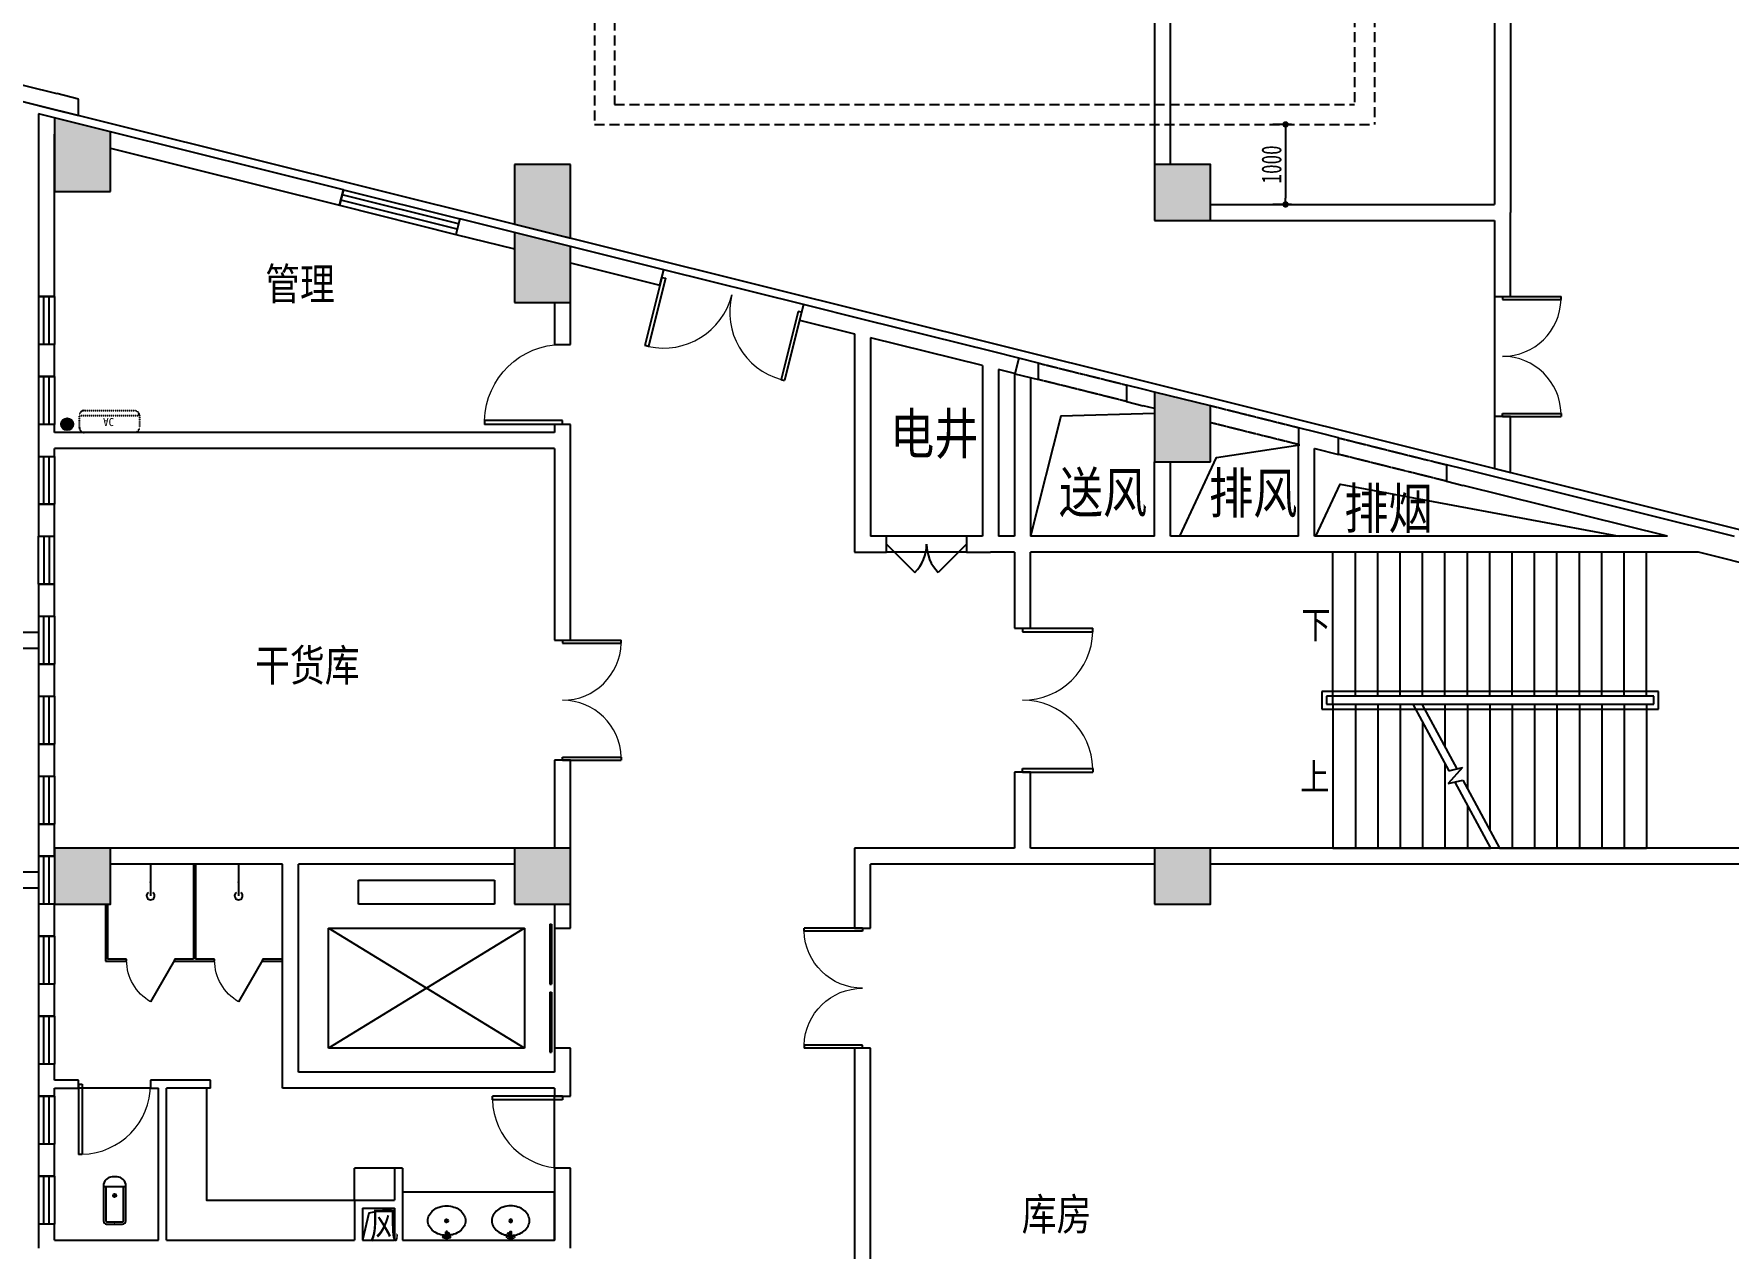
# Model space of a CAD drawing. Header units: inches. Extents: x -584 to 1446124, y -108140 to 99637.
# Drawn here: x 1113864 to 1135043, y -63846 to -48664 of the extents above; entities that cross this region are included whole.
import ezdxf

# ---------------------------------------------------------------- set-up
doc = ezdxf.new("R2010")
doc.units = ezdxf.units.IN
doc.header["$MEASUREMENT"] = 0
doc.linetypes.add('DASH', pattern=[0.35, 0.25, -0.1])
doc.linetypes.add('HIDDEN', pattern=[0.375, 0.25, -0.125])
for name, color, linetype in [('0-空调出屋面', 41, 'Continuous'), ('COLUMN', 6, 'Continuous'), ('DIM_SYMB', 3, 'Continuous'), ('EVTR', 2, 'Continuous'), ('LATRINE', 6, 'Continuous'), ('LVTRY', 6, 'Continuous'), ('PUB_HATCH', 8, 'Continuous'), ('PUB_TEXT', 151, 'Continuous'), ('ROOM_NAME', 7, 'Continuous'), ('STAIR', 6, 'Continuous'), ('WALL', 7, 'Continuous'), ('WINDOW', 3, 'Continuous'), ('供排水', 4, 'Continuous'), ('电位', 1, 'Continuous'), ('空调', 205, 'Continuous')]:
    doc.layers.add(name, color=color, linetype=linetype)
doc.styles.add('_TCH_DIM', font='stylu.ttf')
doc.styles.add('HZ-1', font='MingLiU.ttf', dxfattribs={"width": 0.8})
doc.styles.get("Standard").update_dxf_attribs({"font": '', "width": 0.7, "height": 250})
doc.styles.add('宋体', font='', dxfattribs={"width": 0.8})
doc.styles.get('Standard').set_extended_font_data('NSimSun')
doc.styles.get('宋体').set_extended_font_data('NSimSun')
doc.dimstyles.new('电路', dxfattribs={"dimscale": 80, "dimtxt": 2.5, "dimasz": 1, "dimexe": 2, "dimexo": 1, "dimtad": 1, "dimdec": 0, "dimtxsty": 'Standard', "dimblk": 'DOT', "dimcen": 1, "dimclrd": 6, "dimclre": 6, "dimclrt": 6, "dimadec": 0, "dimazin": 0, "dimtfac": 1, "dimtdec": 0, "dimtmove": 0, "dimatfit": 3, "dimfxl": 0, "dimarcsym": 0})

# ---------------------------------------------------------------- blocks, each defined once
blk = doc.blocks.new('fgjhgjghkgk')
at = {"layer": '空调', "linetype": 'DASH', "ltscale": 0.3}
for p, q in [((124108, 467971), (124108, 468601)), ((124168, 468661), (124320, 468661)), ((124320, 468661), (124320, 467911)), ((124380, 468601), (124380, 467971)), ((124320, 467911), (124168, 467911))]:
    blk.add_line(p, q, dxfattribs=at)
for centre, start, end in [((124168, 468601), 90, 180), ((124320, 468601), 0, 90), ((124168, 467971), 180, 270), ((124320, 467971), 270, 0)]:
    blk.add_arc(centre, 60, start, end, dxfattribs=at)
at = {"layer": '空调', "linetype": 'DASH', "ltscale": 0.3, "style": 'HZ-1', "text_generation_flag": 4}
blk.add_text('AC', height=100, rotation=270, dxfattribs=at).set_placement((124287, 468364))
blk = doc.blocks.new('_FZH')
at = {"layer": 'WALL'}
blk.add_lwpolyline([(-0.5, -0.5), (0.5, -0.5), (0.5, 0.5), (-0.5, 0.5)], close=True, dxfattribs=at)
blk.add_solid([(-0.5, -0.5), (0.5, -0.5), (-0.5, 0.5), (0.5, 0.5)], dxfattribs=at)
blk = doc.blocks.new('$DorLib2D$00000002')
for p, q in [((-0.5, 0), (-0.5, 0.4875)), ((-0.475, 0.4875), (-0.5, 0.4875)), ((-0.475, 0), (-0.475, 0.4875)), ((0.475, 0), (0.475, 0.4875)), ((0.475, 0.4875), (0.5, 0.4875)), ((0.5, 0), (0.5, 0.4875)), ((-0.5, 0), (-0.475, 0)), ((0.5, 0), (0.475, 0))]:
    blk.add_line(p, q)
at = {"lineweight": 13}
for centre, start, end in [((-0.4875, 0), 0, 88.53072), ((0.4875, 0), 91.46928, 180)]:
    blk.add_arc(centre, 0.4875, start, end, dxfattribs=at)
blk = doc.blocks.new('$TCHSYS$WIN2D')
for p, q in [((-0.5, 0.5), (0.5, 0.5)), ((-0.5, 0.5), (-0.5, -0.5)), ((0.5, 0.5), (0.5, -0.5)), ((0.5, 0.167), (-0.5, 0.167)), ((0.5, -0.167), (-0.5, -0.167)), ((-0.5, -0.5), (0.5, -0.5))]:
    blk.add_line(p, q)
blk = doc.blocks.new('$DorLib2D$00000116')
at = {"color": 0}
for p, q in [((-0.5, 0), (-0.146, 0.354)), ((0.5, 0), (0.146, 0.354))]:
    blk.add_line(p, q, dxfattribs=at)
for centre, start, end in [((-0.5, 0), 0, 45), ((0.5, 0), 135, 180)]:
    blk.add_arc(centre, 0.5, start, end, dxfattribs=at)
blk = doc.blocks.new('$DORLIB2D$00000127')
at = {"color": 0}
for points in [[(-0.533, 0.795), (-0.533, 0.69)], [(-0.033, 0.795), (-0.533, 0.795)], [(-0.033, 0.795), (-0.033, 0.69)], [(0.533, 0.795), (0.033, 0.795)], [(0.033, 0.795), (0.033, 0.69)], [(0.533, 0.795), (0.533, 0.69)], [(-0.033, 0.69), (-0.533, 0.69)], [(0.533, 0.69), (0.033, 0.69)], [(0.5, 0.5), (-0.5, 0.5)]]:
    blk.add_lwpolyline(points, dxfattribs=at)
blk = doc.blocks.new('$DorLib2D$00000001')
for p, q in [((0.45, 0.975), (0.5, 0.975)), ((0.45, 0), (0.45, 0.975)), ((0.5, 0), (0.5, 0.975)), ((0.5, 0), (0.45, 0))]:
    blk.add_line(p, q)
at = {"lineweight": 13}
blk.add_arc((0.475, 0), 0.975, 91.4693, 180, dxfattribs=at)
blk = doc.blocks.new('$lvtry$00000194')
at = {"color": 0}
for p, q in [((-17, -27), (-17, -17)), ((17, -27), (17, -17))]:
    blk.add_line(p, q, dxfattribs=at)
blk.add_lwpolyline([(14, -39, -0.067374), (92, -53, -0.088152), (166, -93, -0.105269), (218, -155, -0.121685), (235, -224, -0.121685), (218, -292, -0.105269), (166, -355, -0.088152), (92, -394, -0.078966), (0, -409, -0.078966), (-92, -394, -0.088152), (-166, -355, -0.105269), (-218, -292, -0.121685), (-235, -224, -0.121685), (-218, -155, -0.105269), (-166, -93, -0.088152), (-92, -53, -0.059935), (-23, -40, -0.059935)], format="xyb", dxfattribs=at)
for centre, radius in [((0, -221), 20), ((0, -27), 16.7), ((0, -221), 15)]:
    blk.add_circle(centre, radius, dxfattribs=at)
for centre, radius, start, end in [((0, -17), 16.7, 0, 180), ((-40, -17), 10.1, 106.6096, 258.1648), ((-64, 250), 259, 274.7069, 282.3732), ((-75, -197), 173, 71.36, 79.1873), ((-29, -63), 6.77, 155.344, 308.3224), ((-171, 35), 166, 324.8411, 338.1337), ((-171, 35), 170, 324.8411, 331.3523), ((-29, -63), 3.37, 155.344, 308.3224), ((100, -178), 170, 132.3141, 138.8253), ((100, -178), 166, 125.5327, 138.8253), ((-12, -42), 10.6, 201.8924, 261.774), ((-381, -99), 372, 2.3982, 6.7627), ((0, -80), 9.9, 201.7837, 338.2163), ((64, 250), 259, 257.6268, 265.2931), ((381, -99), 372, 170.1008, 177.6018), ((75, -197), 173, 100.8127, 110.4191), ((40, -17), 10.1, 281.8352, 73.3904)]:
    blk.add_arc(centre, radius, start, end, dxfattribs=at)
for p in [(0, -27), (0, -221)]:
    blk.add_point(p, dxfattribs=at)
blk = doc.blocks.new('$lvtry$00000168')
at = {"color": 0}
blk.add_line((0, 0), (0, -395), dxfattribs=at)
blk.add_arc((0, -395), 50, 121.0332, 58.9668, dxfattribs=at)
for p in [(0, 0), (0, -223)]:
    blk.add_point(p, dxfattribs=at)
blk = doc.blocks.new('$TCHSYS$APDOOR2D')
blk.add_line((0.5, 0), (0, 0.866))
at = {"lineweight": 13}
blk.add_arc((0.5, 0), 1, 120, 180, dxfattribs=at)
blk = doc.blocks.new('$lvtry$00000200')
at = {"color": 0}
for p, q in [((-110, -40, 0), (-110, -470, 0)), ((100, -30, 0), (-100, -30, 0)), ((110, -470, 0), (110, -40, 0))]:
    blk.add_line(p, q, dxfattribs=at)
at = {"color": 0, "elevation": 0}
blk.add_lwpolyline([(100, 0), (-100, 0, 0.414214), (-140, -40), (-140, -480, 0.414214), (-30, -590), (30, -590, 0.414214), (140, -480), (140, -40, 0.414214)], format="xyb", close=True, dxfattribs=at)
blk.add_lwpolyline([(140, -470), (-140, -470)], dxfattribs=at)
at = {"color": 0}
blk.add_circle((0, -359, 0), 20, dxfattribs=at)
for centre, start, end in [((-100, -40, 0), 90, 180), ((100, -40, 0), 0, 90)]:
    blk.add_arc(centre, 10, start, end, dxfattribs=at)
for p in [(0, 0), (0, -359, 0)]:
    blk.add_point(p, dxfattribs=at)
blk = doc.blocks.new('_DOT')
at = {"color": 0, "linetype": 'ByBlock'}
blk.add_line((-0.5, 0), (-1, 0), dxfattribs=at)
at = {"color": 0, "linetype": 'ByBlock', "const_width": 0.5}
blk.add_lwpolyline([(-0.25, 0, 1), (0.25, 0, 1)], format="xyb", close=True, dxfattribs=at)
blk = doc.blocks.new('*D722')
at = {"layer": 'Defpoints', "color": 0, "transparency": 16777216}
for p in [(1129665, -49796), (1129511, -50796), (1129665, -50796)]:
    blk.add_point(p, dxfattribs=at)
at = {"layer": '电位', "color": 6, "lineweight": -2, "transparency": 16777216}
for p, q in [((1129585, -49796), (1129351, -49796)), ((1129511, -49876), (1129511, -50716)), ((1129585, -50796), (1129351, -50796))]:
    blk.add_line(p, q, dxfattribs=at)
at = {"layer": '电位', "color": 6, "lineweight": -2, "transparency": 16777216, "xscale": 80, "yscale": 80, "zscale": 80}
for p, rotation in [((1129511, -49796), 90), ((1129511, -50796), 270)]:
    blk.add_blockref('_DOT', p, dxfattribs=dict(at, rotation=rotation))
at = {"layer": '电位', "color": 6, "transparency": 16777216, "insert": (1129336, -50296), "char_height": 250, "attachment_point": 5, "rotation": 90}
blk.add_mtext('1000', dxfattribs=at)

msp = doc.modelspace()

# ---------------------------------------------------------------- hatches: boundary and pattern name
at = {"layer": '0-空调出屋面'}
h = msp.add_hatch(dxfattribs=at)
h.set_pattern_fill('ANSI31', color=256, scale=10, style=0)
h.set_pattern_definition([(315, (1114215.6, -53479.078), (-11.2253, -11.2253), [])])
h.paths.add_polyline_path([(1114215.6, -53544.1, -1), (1114345.6, -53544.1, -1)])
at = {"layer": 'PUB_HATCH'}
for points in [[(1114123.9, -50635.6), (1114823.9, -50635.6), (1114823.9, -49888), (1114123.9, -49713.5)], [(1120573.9, -50296.4), (1119873.9, -50296.4), (1119873.9, -51044), (1120573.9, -51218.6)], [(1119874.2, -52021.6), (1120574.2, -52021.6), (1120574.2, -51321.7), (1119874.2, -51147.2)], [(1127873.9, -54016.3), (1128573.9, -54016.3), (1128573.9, -53316.3), (1127873.9, -53141.7)]]:
    msp.add_hatch(color=256, dxfattribs=at).paths.add_polyline_path(points)

# ---------------------------------------------------------------- linework, layer by layer
for points in [[(1127873.9, -53410.2), (1126700.2, -53445.6), (1126323.9, -54946)], [(1128191.2, -54946), (1128648.6, -53959.9), (1129689.5, -53800.5)], [(1129889.5, -54946), (1130192.2, -54293.5), (1133680.7, -54946)], [(1118373.9, -63346), (1118052.4, -63409.3), (1117973.9, -63746)]]:
    msp.add_lwpolyline(points)
at = {"layer": '0-空调出屋面'}
for radius in [75, 65]:
    msp.add_circle((1114280.6, -53544.1), radius, dxfattribs=at)
at = {"layer": 'COLUMN'}
for p, q in [((1114423.9, -49479.1), (1114150.6, -49411)), ((1114423.9, -49685.2), (1114423.9, -49479.1)), ((1114102.2, -49605), (1114423.9, -49685.2)), ((1114823.9, -49888), (1114123.9, -49713.5)), ((1114123.9, -49713.5), (1114123.9, -50635.6)), ((1114823.9, -50635.6), (1114823.9, -49888)), ((1120573.9, -50296.4), (1119873.9, -50296.4)), ((1119873.9, -50296.4), (1119873.9, -51044)), ((1120573.9, -51218.6), (1120573.9, -50296.4)), ((1114123.9, -50635.6), (1114823.9, -50635.6)), ((1119873.9, -51044), (1120573.9, -51218.6)), ((1120574.2, -51321.7), (1119874.2, -51147.2)), ((1119874.2, -51147.2), (1119874.2, -52021.6)), ((1120574.2, -52021.6), (1120574.2, -51321.7)), ((1119874.2, -52021.6), (1120574.2, -52021.6)), ((1126176.5, -52718.5), (1126128.2, -52912.6)), ((1126423.9, -52780.2), (1126176.5, -52718.5)), ((1126128.2, -52912.6), (1126423.9, -52986.3)), ((1126423.9, -52986.3), (1126423.9, -52780.2)), ((1127744.8, -53109.5), (1127523.9, -53054.5)), ((1127523.9, -53054.5), (1127523.9, -53260.6)), ((1128573.9, -53316.3), (1127873.9, -53141.7)), ((1127873.9, -53141.7), (1127873.9, -54016.3)), ((1127523.9, -53260.6), (1127732.7, -53312.7)), ((1128573.9, -54016.3), (1128573.9, -53316.3)), ((1129894.8, -53645.6), (1129673.9, -53590.5)), ((1129673.9, -53590.5), (1129673.9, -53796.6)), ((1130173.9, -53715.2), (1129926.5, -53653.5)), ((1130173.9, -53921.3), (1130173.9, -53715.2)), ((1129873.9, -53846.5), (1129882.7, -53848.7)), ((1129878.2, -53847.6), (1130173.9, -53921.3)), ((1132123.9, -53863.9), (1132123.9, -54098.3)), ((1132323.9, -54149.8), (1132323.9, -53863.9)), ((1127873.9, -54016.3), (1128573.9, -54016.3)), ((1131744.8, -54106.9), (1131523.9, -54051.8)), ((1131523.9, -54051.8), (1131523.9, -54257.9)), ((1132123.9, -54098.3), (1132323.9, -54149.8)), ((1131523.9, -54257.9), (1131732.7, -54310))]:
    msp.add_line(p, q, dxfattribs=at)
at = {"layer": 'COLUMN', "linetype": 'DASH'}
for p, q in [((1126423.9, -52780.2), (1127523.9, -53054.5)), ((1127523.9, -53260.6), (1126423.9, -52986.3)), ((1129673.9, -53590.5), (1128573.9, -53316.3)), ((1129673.9, -53799.5), (1128573.9, -53525.3)), ((1130173.9, -53715.2), (1131523.9, -54051.8)), ((1131523.9, -54257.9), (1130173.9, -53921.3))]:
    msp.add_line(p, q, dxfattribs=at)
at = {"layer": 'DIM_SYMB'}
for points in [[(1129963.9, -56046, 0, 0, 0), (1134923.9, -56046, 0, 0, 0), (1134923.9, -57946, 0, 0, 0), (1132083.9, -57946, 80, 0, 0), (1131783.9, -57946, 0, 0, 0)], [(1129963.9, -57946, 0, 0, 0), (1131203.9, -57946, 80, 0, 0), (1131503.9, -57946, 0, 0, 0)]]:
    msp.add_lwpolyline(points, format="xyseb", dxfattribs=at)
at = {"layer": 'EVTR'}
for p, q in [((1117923.9, -59546), (1117923.9, -59246)), ((1117923.9, -59246), (1119623.9, -59246)), ((1119623.9, -59246), (1119623.9, -59546)), ((1119623.9, -59546), (1117923.9, -59546)), ((1117548.9, -61346), (1117548.9, -59846)), ((1117548.9, -59846), (1119998.9, -59846)), ((1119998.9, -59846), (1117548.9, -61346)), ((1119998.9, -61346), (1117548.9, -59846)), ((1119998.9, -59846), (1119998.9, -61346)), ((1119998.9, -61346), (1117548.9, -61346))]:
    msp.add_line(p, q, dxfattribs=at)
at = {"layer": 'LATRINE'}
for p, q in [((1115861.4, -59046), (1115861.4, -60233.5)), ((1115886.4, -59046), (1115861.4, -59046)), ((1115886.4, -59046), (1115886.4, -60233.5)), ((1114761.4, -59546), (1114761.4, -60258.5)), ((1114786.4, -59546), (1114786.4, -60233.5)), ((1114761.4, -60258.5), (1115023.9, -60258.5)), ((1115023.9, -60233.5), (1114786.4, -60233.5)), ((1115023.9, -60258.5), (1115023.9, -60233.5)), ((1115861.4, -60233.5), (1115623.9, -60233.5)), ((1115623.9, -60233.5), (1115623.9, -60258.5)), ((1115623.9, -60258.5), (1115873.9, -60258.5)), ((1115873.9, -60258.5), (1116123.9, -60258.5)), ((1116123.9, -60233.5), (1115886.4, -60233.5)), ((1116123.9, -60258.5), (1116123.9, -60233.5)), ((1116973.9, -60233.5), (1116723.9, -60233.5)), ((1116723.9, -60233.5), (1116723.9, -60258.5)), ((1116723.9, -60258.5), (1116973.9, -60258.5)), ((1116973.9, -60258.5), (1116973.9, -60233.5))]:
    msp.add_line(p, q, dxfattribs=at)
at = {"layer": 'LVTRY'}
msp.add_line((1118373.9, -62846), (1117873.9, -62846), dxfattribs=at)
msp.add_lwpolyline([(1116023.9, -61846), (1116023.9, -63246), (1117873.9, -63246), (1117873.9, -62846)], dxfattribs=at)
msp.add_lwpolyline([(1118473.9, -63746), (1120373.9, -63746), (1120373.9, -63146), (1118473.9, -63146)], close=True, dxfattribs=at)
at = {"layer": 'STAIR', "color": 8, "ltscale": 3}
msp.add_line((1111923.9, -49061.9), (1136223.9, -55120.6), dxfattribs=at)
at = {"layer": 'STAIR'}
for p, q in [((1134023.9, -55146), (1130103.9, -55146)), ((1130103.9, -56946), (1130103.9, -55146)), ((1130383.9, -56946), (1130383.9, -55146)), ((1130663.9, -56946), (1130663.9, -55146)), ((1130943.9, -56946), (1130943.9, -55146)), ((1131223.9, -56946), (1131223.9, -55146)), ((1131503.9, -56946), (1131503.9, -55146)), ((1131783.9, -56946), (1131783.9, -55146)), ((1132063.9, -56946), (1132063.9, -55146)), ((1132343.9, -56946), (1132343.9, -55146)), ((1132623.9, -56946), (1132623.9, -55146)), ((1132903.9, -56946), (1132903.9, -55146)), ((1133183.9, -56946), (1133183.9, -55146)), ((1133463.9, -56946), (1133463.9, -55146)), ((1133743.9, -56946), (1133743.9, -55146)), ((1134023.9, -56946), (1134023.9, -55146)), ((1129963.9, -56886), (1129963.9, -57106)), ((1134173.9, -56886), (1129963.9, -56886)), ((1130023.9, -56946), (1130023.9, -57046)), ((1134113.9, -56946), (1130023.9, -56946)), ((1130103.9, -57046), (1130103.9, -56946)), ((1134023.9, -56946), (1130103.9, -56946)), ((1134113.9, -57046), (1134113.9, -56946)), ((1134173.9, -57106), (1134173.9, -56886)), ((1129963.9, -57106), (1134173.9, -57106)), ((1130023.9, -57046), (1134113.9, -57046)), ((1130103.9, -57046), (1131102.1, -57046)), ((1130103.9, -57046), (1130103.9, -58846)), ((1130383.9, -57046), (1130383.9, -58846)), ((1130663.9, -57046), (1130663.9, -58846)), ((1130943.9, -57046), (1130943.9, -58846)), ((1131102.1, -57046), (1131550.9, -57878.9)), ((1131215.7, -57046), (1134023.9, -57046)), ((1131215.7, -57046), (1131651.6, -57855)), ((1131223.9, -57046), (1131223.9, -57061.2)), ((1131503.9, -57046), (1131503.9, -57580.8)), ((1131783.9, -57046), (1131783.9, -58100.4)), ((1132063.9, -57046), (1132063.9, -58620)), ((1132343.9, -57046), (1132343.9, -58846)), ((1132623.9, -57046), (1132623.9, -58846)), ((1132903.9, -57046), (1132903.9, -58846)), ((1133183.9, -57046), (1133183.9, -58846)), ((1133463.9, -57046), (1133463.9, -58846)), ((1133743.9, -57046), (1133743.9, -58846)), ((1134023.9, -57046), (1134023.9, -58846)), ((1131223.9, -57272), (1131223.9, -58846)), ((1131503.9, -57791.6), (1131503.9, -58846)), ((1131724.5, -57837.8), (1131545.6, -58038.6)), ((1131545.6, -58038.6), (1131727.4, -57995.6)), ((1131550.9, -57878.9), (1131724.5, -57837.8)), ((1131626.6, -58019.5), (1132072, -58846)), ((1131727.4, -57995.6), (1132185.6, -58846)), ((1131783.9, -58311.2), (1131783.9, -58846)), ((1130103.9, -58846), (1132072, -58846)), ((1132063.9, -58830.8), (1132063.9, -58846)), ((1132185.6, -58846), (1134023.9, -58846))]:
    msp.add_line(p, q, dxfattribs=at)
msp.add_lwpolyline([(1112923.9, -56146), (1113923.9, -56146), (1113923.9, -59346), (1112923.9, -59346)], close=True, dxfattribs=at)
msp.add_lwpolyline([(1113923.9, -59146), (1113123.9, -59146), (1113123.9, -56346), (1113923.9, -56346)], dxfattribs=at)
at = {"layer": 'WALL'}
for p, q in [((1132123.9, -42496), (1132123.9, -50796)), ((1132323.9, -42396), (1132323.9, -50896)), ((1127873.9, -47196.5), (1127873.9, -50296)), ((1128073.9, -50296), (1128073.9, -47196.5)), ((1112623.9, -49030.3), (1114150.6, -49411)), ((1112623.9, -49236.4), (1114102.2, -49605)), ((1114123.9, -49713.5), (1113923.9, -49663.6)), ((1113923.9, -49663.6), (1113923.9, -51946)), ((1114123.9, -51946), (1114123.9, -49919.6)), ((1117733.6, -50613.5), (1114823.9, -49888)), ((1114823.9, -50094.1), (1117685.2, -50807.5)), ((1117685.2, -50807.5), (1117733.6, -50613.5)), ((1128573.9, -50796), (1132123.9, -50796)), ((1119189, -50976.4), (1119140.6, -51170.4)), ((1119874.2, -51147.2), (1119189, -50976.4)), ((1128573.9, -50996), (1132123.9, -50996)), ((1132123.9, -50996), (1132123.9, -51946)), ((1132323.9, -51946), (1132323.9, -50896)), ((1119140.6, -51170.4), (1119874.2, -51353.3)), ((1121738.5, -51612), (1120574.2, -51321.7)), ((1120574.2, -51527.8), (1121690.2, -51806.1)), ((1121690.2, -51806.1), (1121738.5, -51612)), ((1113923.9, -51946), (1114123.9, -51946)), ((1120373.9, -52021.6), (1120373.9, -52546)), ((1120573.9, -52546), (1120573.9, -52021.6)), ((1123485.1, -52047.5), (1123436.7, -52241.5)), ((1124248, -52237.7), (1123485.1, -52047.5)), ((1132123.9, -51946), (1132323.9, -51946)), ((1123436.7, -52241.5), (1124123.9, -52412.9)), ((1125848, -52636.6), (1124248, -52237.7)), ((1124123.9, -52412.9), (1124123.9, -55146)), ((1124323.9, -52462.7), (1124323.9, -54946)), ((1125723.9, -52811.8), (1124323.9, -52462.7)), ((1114123.9, -52546), (1113923.9, -52546)), ((1113923.9, -52546), (1113923.9, -52946)), ((1114123.9, -52946), (1114123.9, -52546)), ((1120373.9, -52546), (1120573.9, -52546)), ((1126176.5, -52718.5), (1125848, -52636.6)), ((1113923.9, -52946), (1114123.9, -52946)), ((1125723.9, -52811.8), (1125723.9, -54946)), ((1125923.9, -52861.7), (1125923.9, -54946)), ((1126123.9, -52911.5), (1125923.9, -52861.7)), ((1126123.9, -52911.5), (1126123.9, -54946)), ((1126323.9, -52961.4), (1126323.9, -54946)), ((1127873.9, -53141.7), (1127744.8, -53109.5)), ((1127873.9, -53347.8), (1127732.7, -53312.7)), ((1114123.9, -53546), (1113923.9, -53546)), ((1113923.9, -53546), (1113923.9, -53746)), ((1114123.9, -53646), (1114123.9, -53546)), ((1120573.9, -53546), (1120373.9, -53546)), ((1120373.9, -53546), (1120373.9, -53646)), ((1120573.9, -53746), (1120573.9, -53546)), ((1132323.9, -53446), (1132123.9, -53446)), ((1132123.9, -53446), (1132123.9, -53863.9)), ((1132323.9, -53863.9), (1132323.9, -53446)), ((1113923.9, -53746), (1113923.9, -53946)), ((1120373.9, -53646), (1114123.9, -53646)), ((1120573.9, -56246), (1120573.9, -53746)), ((1129926.5, -53653.5), (1129894.8, -53645.6)), ((1113923.9, -53946), (1114123.9, -53946)), ((1120373.9, -53846), (1114123.9, -53846)), ((1114123.9, -53946), (1114123.9, -53846)), ((1120373.9, -53846), (1120373.9, -56246)), ((1129673.9, -54946), (1129673.9, -53796.6)), ((1129873.9, -54946), (1129873.9, -53846.5)), ((1127873.9, -54946), (1127873.9, -54016.3)), ((1128073.9, -54946), (1128073.9, -54016.3)), ((1135122.4, -54949), (1131744.8, -54106.9)), ((1134283.8, -54946), (1131732.7, -54310)), ((1114123.9, -54546), (1113923.9, -54546)), ((1113923.9, -54546), (1113923.9, -54946)), ((1114123.9, -54946), (1114123.9, -54546)), ((1113923.9, -54946), (1114123.9, -54946)), ((1124523.9, -54946), (1124323.9, -54946)), ((1124523.9, -55146), (1124523.9, -54946)), ((1125723.9, -54946), (1125523.9, -54946)), ((1125523.9, -54946), (1125523.9, -55146)), ((1126123.9, -54946), (1125923.9, -54946)), ((1127873.9, -54946), (1126323.9, -54946)), ((1129673.9, -54946), (1128073.9, -54946)), ((1134283.8, -54946), (1129873.9, -54946)), ((1124123.9, -55146), (1124523.9, -55146)), ((1125523.9, -55146), (1125823.9, -55146)), ((1126123.9, -55146), (1125823.9, -55146)), ((1126123.9, -55146), (1126123.9, -56096)), ((1126323.9, -56096), (1126323.9, -55146)), ((1127973.9, -55146), (1126323.9, -55146)), ((1129789.5, -55146), (1127973.9, -55146)), ((1134672.6, -55146), (1129789.5, -55146)), ((1135873.9, -55445.5), (1134672.6, -55146)), ((1114123.9, -55546), (1113923.9, -55546)), ((1113923.9, -55546), (1113923.9, -55946)), ((1114123.9, -55946), (1114123.9, -55546)), ((1113923.9, -55946), (1114123.9, -55946)), ((1126123.9, -56096), (1126323.9, -56096)), ((1120373.9, -56246), (1120573.9, -56246)), ((1114123.9, -56546), (1113923.9, -56546)), ((1113923.9, -56546), (1113923.9, -56946)), ((1114123.9, -56946), (1114123.9, -56546)), ((1113923.9, -56946), (1114123.9, -56946)), ((1114123.9, -57546), (1113923.9, -57546)), ((1113923.9, -57546), (1113923.9, -57946)), ((1114123.9, -57946), (1114123.9, -57546)), ((1120573.9, -57746), (1120373.9, -57746)), ((1120373.9, -57746), (1120373.9, -58846)), ((1120573.9, -58846), (1120573.9, -57746)), ((1113923.9, -57946), (1114123.9, -57946)), ((1126323.9, -57896), (1126123.9, -57896)), ((1126123.9, -57896), (1126123.9, -58846)), ((1126323.9, -58846), (1126323.9, -57896)), ((1114123.9, -58546), (1113923.9, -58546)), ((1113923.9, -58546), (1113923.9, -58946)), ((1114123.9, -58946), (1114123.9, -58546)), ((1117073.9, -58846), (1114823.9, -58846)), ((1119873.9, -58846), (1117073.9, -58846)), ((1126123.9, -58846), (1124123.9, -58846)), ((1124123.9, -58846), (1124123.9, -59846)), ((1127873.9, -58846), (1126323.9, -58846)), ((1135873.9, -58846), (1128573.9, -58846)), ((1113923.9, -58946), (1114123.9, -58946)), ((1116973.9, -59046), (1114823.9, -59046)), ((1116973.9, -61846), (1116973.9, -59046)), ((1119873.9, -59046), (1117173.9, -59046)), ((1117173.9, -61646), (1117173.9, -59046)), ((1126223.9, -59046), (1124323.9, -59046)), ((1124323.9, -59846), (1124323.9, -59046)), ((1127873.9, -59046), (1126223.9, -59046)), ((1135873.9, -59046), (1128573.9, -59046)), ((1114123.9, -59546), (1113923.9, -59546)), ((1113923.9, -59546), (1113923.9, -59946)), ((1114123.9, -59946), (1114123.9, -59546)), ((1120373.9, -59546), (1120373.9, -59846)), ((1120573.9, -59846), (1120573.9, -59546)), ((1120373.9, -59846), (1120573.9, -59846)), ((1124123.9, -59846), (1124323.9, -59846)), ((1113923.9, -59946), (1114123.9, -59946)), ((1114123.9, -60546), (1113923.9, -60546)), ((1113923.9, -60546), (1113923.9, -60946)), ((1114123.9, -60946), (1114123.9, -60546)), ((1113923.9, -60946), (1114123.9, -60946)), ((1120573.9, -61346), (1120373.9, -61346)), ((1120373.9, -61346), (1120373.9, -61646)), ((1120573.9, -61746), (1120573.9, -61346)), ((1124323.9, -61346), (1124123.9, -61346)), ((1124123.9, -61346), (1124123.9, -67346)), ((1124323.9, -67346), (1124323.9, -61346)), ((1114123.9, -61546), (1113923.9, -61546)), ((1113923.9, -61546), (1113923.9, -61746)), ((1114123.9, -61746), (1114123.9, -61546)), ((1113923.9, -61746), (1113923.9, -61946)), ((1114423.9, -61746), (1114123.9, -61746)), ((1114423.9, -61846), (1114423.9, -61746)), ((1115423.9, -61746), (1115323.9, -61746)), ((1115323.9, -61746), (1115323.9, -61846)), ((1116073.9, -61746), (1115423.9, -61746)), ((1116073.9, -61846), (1116073.9, -61746)), ((1120373.9, -61646), (1117173.9, -61646)), ((1120573.9, -61946), (1120573.9, -61746)), ((1113923.9, -61946), (1114123.9, -61946)), ((1114123.9, -61846), (1114423.9, -61846)), ((1114123.9, -61946), (1114123.9, -61846)), ((1115323.9, -61846), (1115423.9, -61846)), ((1115423.9, -63746), (1115423.9, -61846)), ((1116073.9, -61846), (1115523.9, -61846)), ((1115523.9, -63746), (1115523.9, -61846)), ((1120373.9, -61846), (1116973.9, -61846)), ((1120373.9, -61846), (1120373.9, -61946)), ((1120373.9, -61946), (1120573.9, -61946)), ((1114123.9, -62546), (1113923.9, -62546)), ((1113923.9, -62546), (1113923.9, -62946)), ((1114123.9, -62946), (1114123.9, -62546)), ((1118373.9, -62846), (1118373.9, -63246)), ((1118473.9, -62846), (1118373.9, -62846)), ((1118473.9, -62846), (1118473.9, -63346)), ((1120573.9, -62846), (1120373.9, -62846)), ((1120373.9, -62846), (1120373.9, -63746)), ((1120573.9, -63846), (1120573.9, -62846)), ((1113923.9, -62946), (1114123.9, -62946)), ((1117873.9, -63246), (1118373.9, -63246)), ((1117873.9, -63246), (1117873.9, -63746)), ((1117973.9, -63346), (1118373.9, -63346)), ((1117973.9, -63346), (1117973.9, -63746)), ((1118373.9, -63346), (1118373.9, -63746)), ((1118473.9, -63346), (1118473.9, -63746)), ((1114123.9, -63546), (1113923.9, -63546)), ((1113923.9, -63546), (1113923.9, -63846)), ((1114123.9, -63746), (1114123.9, -63546)), ((1114123.9, -63746), (1115423.9, -63746)), ((1115523.9, -63746), (1116923.9, -63746)), ((1116923.9, -63746), (1117873.9, -63746)), ((1117973.9, -63746), (1118373.9, -63746)), ((1118473.9, -63746), (1120373.9, -63746))]:
    msp.add_line(p, q, dxfattribs=at)
at = {"layer": 'WINDOW'}
for p, q in [((1123485.1, -52047.5), (1121738.5, -51612)), ((1132123.9, -51946), (1132123.9, -53446)), ((1125523.9, -54946), (1124523.9, -54946)), ((1125523.9, -55146), (1124523.9, -55146)), ((1115323.9, -61846), (1114423.9, -61846)), ((1120373.9, -62846), (1120373.9, -61946))]:
    msp.add_line(p, q, dxfattribs=at)
at = {"layer": '供排水', "linetype": 'HIDDEN', "ltscale": 500}
for p, q in [((1120873.9, -31996), (1120873.9, -49796)), ((1121123.9, -31996), (1121123.9, -49546)), ((1130373.9, -35891.5), (1130373.9, -49546)), ((1130623.9, -35891.5), (1130623.9, -49796)), ((1121123.9, -49546), (1130373.9, -49546)), ((1120873.9, -49796), (1130623.9, -49796))]:
    msp.add_line(p, q, dxfattribs=at)

# ---------------------------------------------------------------- block references
at = {"layer": 'COLUMN', "xscale": 700, "yscale": 700, "zscale": 700}
for p in [(1128223.9, -50646), (1114473.9, -59196), (1120223.9, -59196), (1128223.9, -59196)]:
    msp.add_blockref('_FZH', p, dxfattribs=at)
at = {"layer": 'LATRINE', "xscale": 600, "yscale": -600, "zscale": 25}
for p in [(1115323.9, -60246), (1116423.9, -60246)]:
    msp.add_blockref('$TCHSYS$APDOOR2D', p, dxfattribs=at)
at = {"layer": 'LVTRY'}
for p in [(1115323.9, -59046), (1116423.9, -59046)]:
    msp.add_blockref('$lvtry$00000168', p, dxfattribs=at)
at = {"layer": 'LVTRY', "rotation": 180}
for name, p in [('$lvtry$00000200', (1114873.9, -63546)), ('$lvtry$00000194', (1119023.9, -63726))]:
    msp.add_blockref(name, p, dxfattribs=at)
at = {"layer": 'LVTRY', "yscale": -1}
msp.add_blockref('$lvtry$00000194', (1119823.9, -63726), dxfattribs=at)
at = {"layer": 'WINDOW'}
for name, p, xscale, yscale, zscale, rotation in [('$TCHSYS$WIN2D', (1118437.1, -50891.9), -1500.000000000042, -200, -1500, 165.9999999767615), ('$DorLib2D$00000002', (1122587.6, -51926.8), 1800.000000000088, 1800, 1800, 165.999999976763), ('$TCHSYS$WIN2D', (1114023.9, -52246), -600, -200, -600, 90), ('$DorLib2D$00000002', (1132223.9, -52696), 1500, 1500, 1500, 269.9999999996531), ('$DorLib2D$00000001', (1120473.9, -53046), -1000, 1000, -1000, 90), ('$TCHSYS$WIN2D', (1114023.9, -53246), -600, -200, -600, 90), ('$TCHSYS$WIN2D', (1114023.9, -54246), -600, 200, -600, 90), ('$TCHSYS$WIN2D', (1114023.9, -55246), 600, 200, 600, 90), ('$DorLib2D$00000116', (1125023.9, -55046), 1000, 1000, 1000, 180), ('$TCHSYS$WIN2D', (1114023.9, -56246), -600, 200, -600, 90), ('$DorLib2D$00000002', (1126223.9, -56996), 1800, 1800, 1800, 269.9999999998814), ('$DorLib2D$00000002', (1120473.9, -56996), -1500, -1500, -1500, 90), ('$TCHSYS$WIN2D', (1114023.9, -57246), -600, 200, -600, 90), ('$TCHSYS$WIN2D', (1114023.9, -58246), -600, 200, -600, 90), ('$TCHSYS$WIN2D', (1114023.9, -59246), -600, -200, -600, 90), ('$DORLIB2D$00000127', (1120473.9, -60596), 1500, 200, 1500, 90), ('$DorLib2D$00000002', (1124223.9, -60596), -1500, 1500, -1500, 89.9999999999733), ('$TCHSYS$WIN2D', (1114023.9, -60246), -600, -200, -600, 90), ('$TCHSYS$WIN2D', (1114023.9, -61246), -600, -200, -600, 90), ('$DorLib2D$00000001', (1114873.9, -61796), 900, 900, 900, 180), ('$TCHSYS$WIN2D', (1114023.9, -62246), -600, -200, -600, 90), ('$DorLib2D$00000001', (1120473.9, -62396), 900, 900, 900, 90), ('$TCHSYS$WIN2D', (1114023.9, -63246), -600, -200, -600, 90)]:
    msp.add_blockref(name, p, dxfattribs=dict(at, xscale=xscale, yscale=yscale, zscale=zscale, rotation=rotation))
at = {"layer": '空调', "rotation": 90}
msp.add_blockref('fgjhgjghkgk', (1583094.1, -177754.4), dxfattribs=at)

# ---------------------------------------------------------------- texts
at = {"layer": 'PUB_TEXT', "width": 0.8}
for s, p in [('管理', (1116756.1, -51989.5)), ('干货库', (1116630.3, -56758.1))]:
    msp.add_text(s, height=398.73, dxfattribs=at).set_placement(p)
at = {"layer": 'PUB_TEXT', "style": '_TCH_DIM', "width": 0.8}
for s, height, p in [('电井', 506.38, (1124566.4, -53915.8)), ('送风', 506.38, (1126676.1, -54651.2)), ('排风', 506.38, (1128554.4, -54659.2)), ('排烟', 506.38, (1130244.7, -54850.2)), ('下', 337.6, (1129706.9, -56221)), ('上', 337.6, (1129692, -58121)), ('风', 337.6, (1118057.3, -63730.3))]:
    msp.add_text(s, height=height, dxfattribs=at).set_placement(p)
at = {"layer": 'ROOM_NAME', "style": '宋体', "width": 0.8}
msp.add_text('库房', height=400, dxfattribs=at).set_placement((1126212.2, -63622.5))

# ---------------------------------------------------------------- dimensions: what is measured, and where the dimension line sits
at = {"layer": '电位', "color": 1}
dim = msp.add_linear_dim(base=(1129510.8, -50796), p1=(1129665, -49796), p2=(1129665, -50796), angle=90, dimstyle='电路', dxfattribs=at)
dim.commit()
dim.dimension.update_dxf_attribs({"geometry": '*D722', "text_midpoint": (1129335.8, -50296)})

doc.saveas('drawing.dxf')
